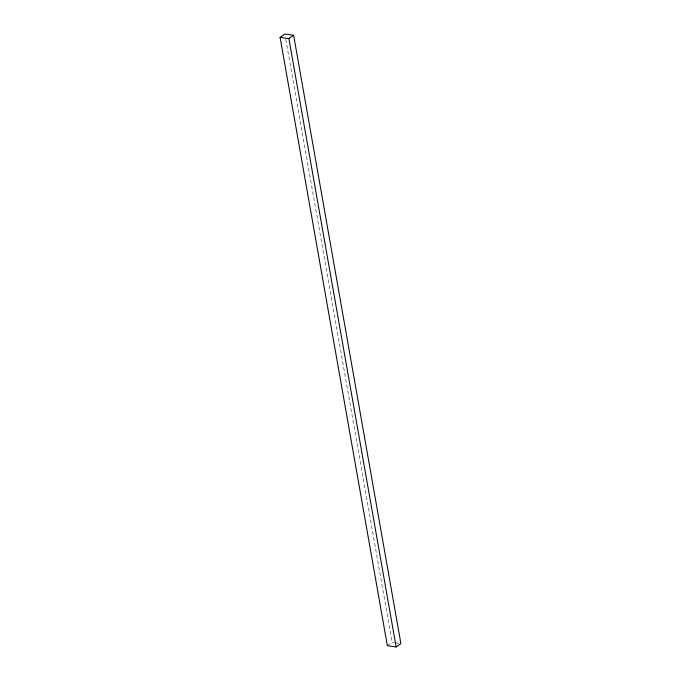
<?xml version="1.0" encoding="UTF-8"?>
<svg xmlns="http://www.w3.org/2000/svg" width="681" height="681" viewBox="0 0 681 681"><rect width="100%" height="100%" fill="white"/><g stroke="black" fill="none" stroke-linecap="round" stroke-linejoin="round"><path stroke-width="0.51" stroke-dasharray="3.4 2.55" d="M387.361 645.733L392.128 642.404L394.078 642.668M395.057 642.804L398.955 643.349M285.782 39.285L392.128 642.404"/><path stroke-width="1.02" d="M280.087 37.378L284.854 34.05L293.639 35.267L400.913 643.622L396.146 646.95L387.361 645.733L280.087 37.378L288.872 38.596L293.639 35.267M288.872 38.596L396.146 646.95"/></g></svg>
